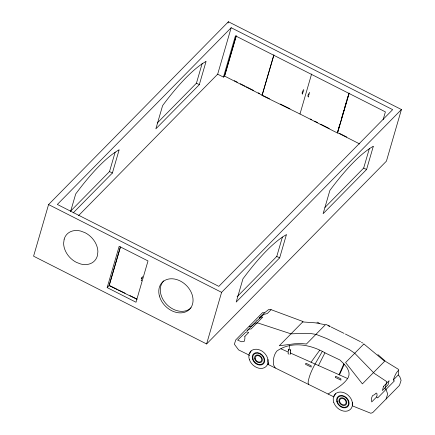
<?xml version="1.0" encoding="UTF-8"?>
<svg xmlns="http://www.w3.org/2000/svg" width="435" height="435" viewBox="0 0 435 435"><rect width="100%" height="100%" fill="white"/><g stroke="black" fill="none" stroke-linecap="round" stroke-linejoin="round"><path stroke-width="0.65" d="M267.938 359.479L267.862 361.844L268.406 362.969L267.944 364.378L333.971 396.937M352.323 402.288L352.247 404.653L352.72 405.985M288.139 352.459L288.101 353.66L289.047 354.204M289.15 349.707L289.411 345.694M290.602 351.007L290.716 349.593L290.248 354.318M288.215 351.437L288.427 349.724M393.349 379.951L398.248 374.97L398.732 370.087C395.953 372.675 394.436 376.384 393.349 379.951L394.387 380.913L377.672 397.911L376.628 396.948L377.091 395.241L376.824 393.311L376.117 393.082L374.546 394.675L372.529 395.594L371.283 398.732L371.729 401.929L376.628 396.948M309.524 92.998L309.307 92.878M302.026 93.128L302.869 90.692M288.84 350.202L288.938 349.62M303.913 90.143C302.749 89.344 304.201 90.491 303.625 89.985M288.764 350.11L288.894 349.555M142.832 276.377L142.609 276.263M307.86 95.678L308.66 93.574M302.711 93.003L303.461 90.98M141.25 278.982L141.799 277.356M48.573 204.564L33.577 256.188L206.598 343.965L386.427 161.151L401.423 109.528L228.402 21.75L48.573 204.564L221.6 292.342L401.423 109.528M70.628 211.394L75.69 193.972A159.585 39.101 -63.1 0 1 119.152 149.787L112.399 173.021L73.194 212.878M70.785 210.937L109.517 171.559L115.144 152.196M107.168 287.6L119.168 246.302L148.003 260.929L136.003 302.233L107.168 287.6L109.31 285.425M137.074 299.356L109.125 285.621L120.375 246.901M109.125 285.621L120.359 247.363M157.225 123.056L196.435 83.199L202.248 63.195M199.317 84.662L206.065 61.427A159.585 39.101 -63.1 0 0 162.608 105.607L155.86 128.842L199.317 84.662L196.435 83.199M228.027 23.039L228.402 21.75M78.605 215.564L217.674 74.184L231.17 27.72L392.664 109.647L218.827 286.371L57.338 204.445L231.17 27.72M217.674 74.184L223.438 77.109L235.438 35.811L385.394 111.882L383.143 119.63M236.113 36.034L224.487 76.043L262.267 95.211L262.49 94.982M224.9 75.173L236.335 35.806M349.131 93.427L337.468 133.018L299.981 113.997L262.049 95.444L273.865 54.788M273.892 55.201L262.049 95.444M206.598 343.965L221.6 292.342M299.981 113.997L311.601 73.988M237.097 296.746L276.774 256.411L282.397 237.048M279.656 257.873L286.409 234.639A159.585 39.101 -63.1 0 0 246.993 273.463L242.947 278.819L236.2 302.053L279.656 257.873L276.774 256.411M337.777 131.354L338.343 129.418M338.718 128.124L339.653 124.899M341.714 117.798L342.28 115.862M342.655 114.574L343.965 110.055M344.716 107.478L345.281 105.542M345.656 104.248L346.592 101.023M346.967 99.729L347.902 96.505M337.468 133.018L349.093 93.008M324.956 207.424L363.693 168.046L369.315 148.688M366.574 169.509L373.322 146.28A159.585 39.101 -63.1 0 0 329.866 190.459L323.118 213.694L366.574 169.509L363.693 168.046M302.205 93.715L302.624 94.123L302.537 93.596M141.832 278.77L141.951 278.389M386.09 399.009L387.677 393.963L386.03 389.412L384.986 388.45L386.829 381.691L374.279 373.382L354.732 353.247L349.648 349.751L326.908 338.642L316.229 334.444L311.629 333.688L305.006 333.302L290.993 333.852L257.993 323.009L255.296 323.102L251.033 326.522L249.184 326.245M308.573 95.531L309.247 93.868M249.728 353.497L251.109 350.942M334.113 396.307L335.494 393.751M142.098 277.981L142.441 277.166M339.501 374.905L344.221 364.269M339.028 374.687L343.873 363.85L339.947 360.001L325.685 353.204C311.079 344.585 291.624 340.665 276.85 351.061C273.718 354.802 273.071 359.952 273.403 364.655L275.263 367.988M318.474 365.53L324.918 352.861M322.286 351.589L321.748 352.388C316.511 361.974 309.905 371.234 308.094 382.256L308.567 384.409M311.052 362.224L319.649 350.316M343.873 363.85L347.032 367.657L347.777 369.217A8.455 7.814 64.6 0 1 347.641 378.532C342.693 385.611 334.923 389.238 328.126 394.056M223.438 77.109L224.716 75.815M337.631 132.414L337.402 132.642L359.778 143.99M271.114 309.671L268.618 309.557L264.453 312.879L259.113 318.306L263.844 314.407L267.308 313.543L271.114 309.671L303.086 321.557M267.944 364.378L268.765 363.54M316.952 322.221L318.371 322.34M318.686 322.868L319.306 323.319M264.453 312.879L262.604 312.607L235.765 339.887L234.362 344.221L238.597 349.909L249.75 355.406M325.761 324.363L330.393 326.375M328.028 325.739L329.85 326.435M353.149 406.165L370.789 413.25L372.675 412.646L399.509 385.366L401.092 380.326L399.743 376.596L398.248 374.97M280.983 348.821L288.361 352.111M290.205 352.932L347.641 378.532M331.182 327.044L344.074 333.389M262.87 95.504L269.493 98.745M280.325 104.047L289.96 108.761M109.294 285.436L117.194 289.318M118.407 289.917L125.095 293.201M129.951 295.588L136.639 298.872M345.401 334.047L360.446 341.687M309.715 93.025L309.399 92.791M339.441 133.333L346.7 137.014M310.481 118.983L311.694 119.598M314.717 121.131L317.74 122.665M320.764 124.198L329.23 128.494M234.307 80.682L237.309 82.204M240.305 83.727L245.101 86.157M246.302 86.766L253.496 90.42M258.292 92.851L259.494 93.46M109.517 171.559L112.399 173.021M398.775 369.543L385.872 361.599L377.863 354.596M361.507 342.291L362.6 342.987M191.085 307.752A19.178 14.725 44.5 0 1 167.089 304.794A19.178 14.725 44.5 0 1 163.745 280.847M244.878 336.342L244.867 338.919L244.106 341.546L241.517 341.747L237.619 340.159L245.188 332.818L246.743 331.791L248.684 332.476L244.878 336.342M141.239 280.086L141.723 280.189L141.239 280.086M64.173 239.136L63.624 243.263A19.178 14.725 44.5 0 0 76.44 262.387L80.883 264.061A19.178 14.725 44.5 0 0 97.337 255.959L97.886 251.832A19.178 14.725 44.5 0 0 85.064 232.703L80.627 231.034A19.178 14.725 44.5 0 0 64.173 239.136M383.512 386.4L382.392 390.532L388.004 384.823L389.129 380.696L383.512 386.4M308.013 96.603L308.589 96.896L308.013 96.603M305.762 363.785L305.544 364.329L311.204 367.091L311.161 365.781L306.447 363.475L305.762 363.785M335.477 376.824L335.26 377.368L340.92 380.13L340.882 378.82L336.168 376.514L335.477 376.824M256.824 320.818L246.95 330.856L249.434 329.061L251.082 328.969L262.74 317.12L261.158 317.142L256.824 320.818M302.706 321.943L279.281 345.76L294.707 343.775L301.879 343.601L306.419 344.031L325.38 324.749L315.304 322.83L302.706 321.943M363.872 343.96L345.597 362.54L362.382 383.882L384.649 361.251L363.872 343.96M159.4 295.958A19.178 14.725 44.5 0 0 188.121 310.53A19.178 14.725 44.5 0 0 180.231 280.983A19.178 14.725 44.5 0 0 159.4 295.958M249.385 359.636A10.799 8.292 44.5 0 0 265.828 366.732A10.799 8.292 44.5 0 0 260.195 350.148A10.799 8.292 44.5 0 0 249.385 359.636M333.77 402.44A10.799 8.292 44.5 0 0 350.213 409.542A10.799 8.292 44.5 0 0 344.58 392.957A10.799 8.292 44.5 0 0 333.77 402.44M336.81 401.695A7.02 5.389 44.5 0 0 347.32 407.029A7.02 5.389 44.5 0 0 344.433 396.22A7.02 5.389 44.5 0 0 336.81 401.695M337.321 401.695A6.422 4.932 44.5 0 0 346.94 406.573A6.422 4.932 44.5 0 0 344.297 396.676A6.422 4.932 44.5 0 0 337.321 401.695M339.066 401.679A4.399 3.377 44.5 0 0 345.651 405.023A4.399 3.377 44.5 0 0 343.846 398.242A4.399 3.377 44.5 0 0 339.066 401.679M339.713 401.674A3.649 2.8 44.5 0 0 345.172 404.447A3.649 2.8 44.5 0 0 343.672 398.824A3.649 2.8 44.5 0 0 339.713 401.674M252.425 358.891A7.02 5.389 44.5 0 0 262.936 364.22A7.02 5.389 44.5 0 0 260.048 353.41A7.02 5.389 44.5 0 0 252.425 358.891M252.936 358.886A6.422 4.932 44.5 0 0 262.555 363.763A6.422 4.932 44.5 0 0 259.912 353.867A6.422 4.932 44.5 0 0 252.936 358.886M254.682 358.87A4.399 3.377 44.5 0 0 261.266 362.214A4.399 3.377 44.5 0 0 259.456 355.433A4.399 3.377 44.5 0 0 254.682 358.87M255.329 358.864A3.649 2.8 44.5 0 0 260.788 361.637A3.649 2.8 44.5 0 0 259.287 356.015A3.649 2.8 44.5 0 0 255.329 358.864"/></g></svg>
